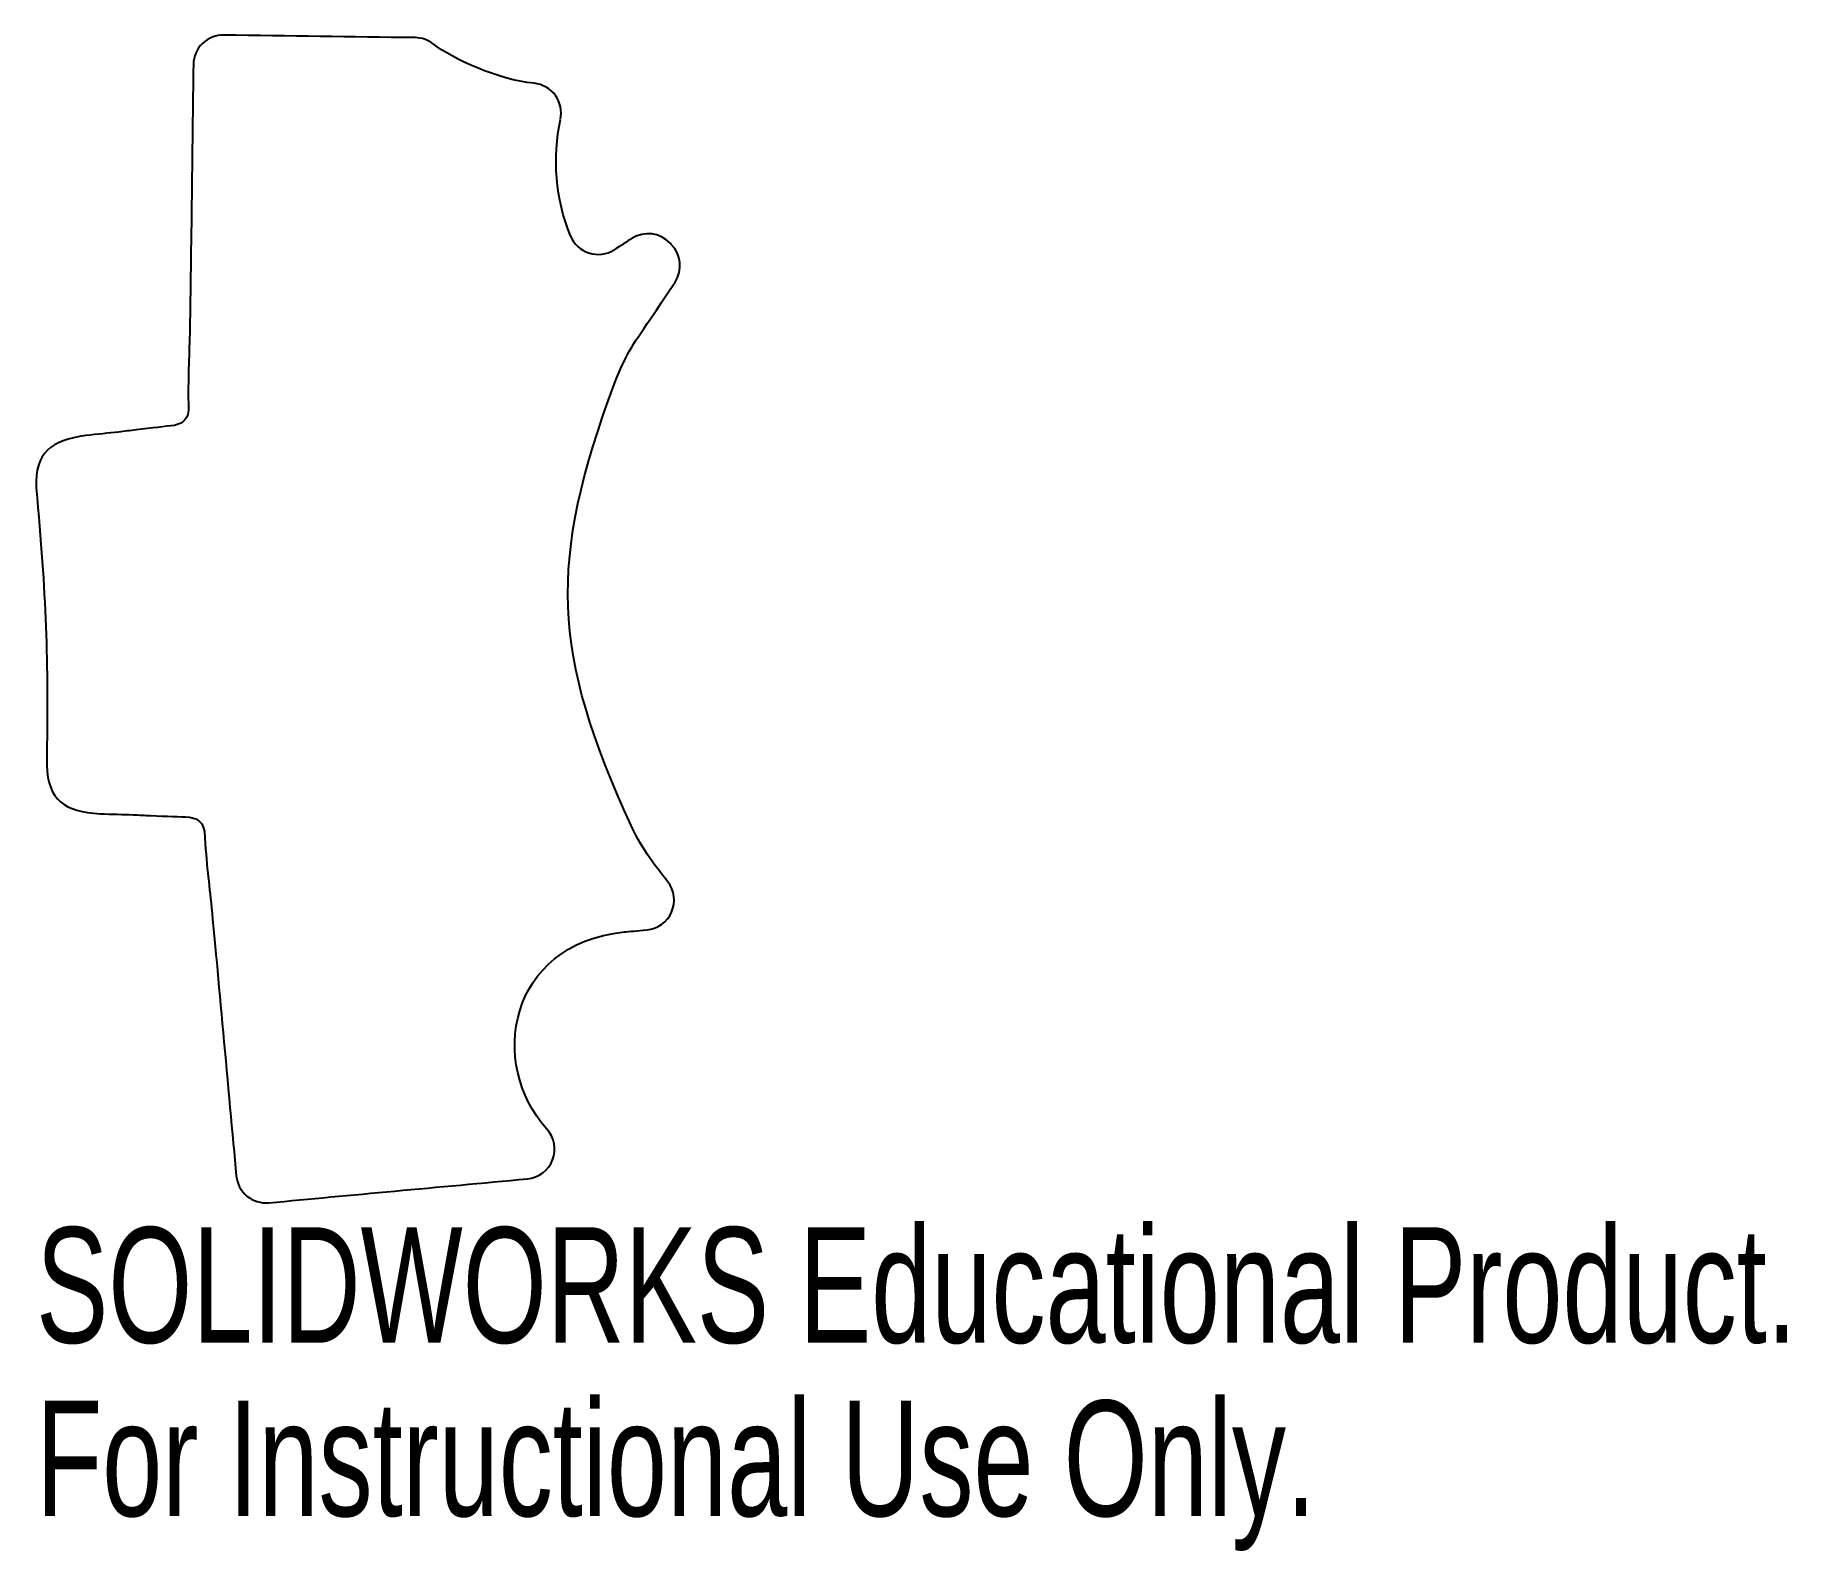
# Model space of a CAD drawing. Header units: millimetres. Extents: x -31.1 to 42.2, y -42.8 to 20.6.
import ezdxf

# ---------------------------------------------------------------- set-up
doc = ezdxf.new("R2010")
doc.units = ezdxf.units.MM
doc.styles.add('SLDTEXTSTYLE0', font='TXT', dxfattribs={"width": 0.7})

msp = doc.modelspace()

# ---------------------------------------------------------------- linework, layer by layer
at = {"color": 7, "linetype": 'Continuous', "lineweight": 25}
for p, q in [((-25.03, 4.337), (-25.296, 4.249)), ((-24.675, -12.139), (-24.403, -12.207))]:
    msp.add_line(p, q, dxfattribs=at)
for centre, start, end in [((-23.257, 19.333), 89.11759, 179.14425), ((-15.238, 19.224), 52.6177, 89.29517), ((-10.368, 17.319), 347.89717, 84.41833), ((-7.572, 12.654), 202.00919, 302.30628), ((-5.474, 11.022), 43.84398, 122.28838), ((-5.393, 10.939), 326.41322, 44.85406), ((-5.641, -15.612), 275.00552, 37.71209), ((-10.642, -26.03), 275.28988, 42.14894), ((-21.467, -27.032), 185.37565, 275.39666)]:
    msp.add_arc(centre, 1.25, start, end, dxfattribs=at)
for points in [[(-15.223, 20.474), (-17.912, 20.508), (-20.475, 20.54), (-23.238, 20.583)], [(-10.246, 18.563), (-11.768, 18.711), (-13.641, 19.576), (-14.479, 20.217)], [(-24.507, 19.351), (-24.555, 16.124), (-24.61, 10.71), (-24.662, 8.095)], [(-8.731, 12.185), (-9.35, 13.717), (-9.492, 15.44), (-9.146, 17.056)], [(-6.142, 12.079), (-6.367, 11.936), (-6.651, 11.757), (-6.904, 11.597)], [(-4.507, 11.821), (-4.529, 11.843), (-4.551, 11.865), (-4.572, 11.888)], [(-5.224, 8.936), (-4.978, 9.306), (-4.687, 9.743), (-4.352, 10.248)], [(-6.886, 6.006), (-6.341, 7.389), (-6.056, 7.686), (-5.224, 8.936)], [(-24.662, 8.095), (-24.686, 7.006), (-24.738, 6.322), (-24.713, 4.899)], [(-6.187, -12.494), (-9.513, -5.253), (-9.659, -1.476), (-6.886, 6.006)], [(-24.713, 4.899), (-24.753, 4.595), (-24.785, 4.532), (-25.03, 4.337)], [(-29.011, 3.827), (-30.481, 3.617), (-31.134, 3.129), (-31.085, 1.634)], [(-27.636, 3.974), (-28.055, 3.927), (-28.514, 3.878), (-29.011, 3.827)], [(-26.907, 4.061), (-27.15, 4.031), (-27.393, 4.002), (-27.636, 3.974)], [(-25.296, 4.249), (-25.697, 4.205), (-26.234, 4.142), (-26.907, 4.061)], [(-31.085, 1.634), (-30.672, -2.851), (-30.573, -5.465), (-30.645, -9.969)], [(-30.645, -9.969), (-30.582, -11.456), (-29.901, -11.9), (-28.412, -11.999)], [(-28.412, -11.999), (-27.908, -12.012), (-27.447, -12.026), (-27.029, -12.042)], [(-27.029, -12.042), (-26.785, -12.052), (-26.541, -12.062), (-26.296, -12.073)], [(-26.296, -12.073), (-25.621, -12.103), (-25.081, -12.126), (-24.675, -12.139)], [(-24.403, -12.207), (-24.15, -12.379), (-24.109, -12.438), (-24.044, -12.745)], [(-24.044, -12.745), (-23.962, -14.163), (-23.855, -14.855), (-23.748, -15.932)], [(-4.652, -14.848), (-5.208, -14.129), (-5.633, -13.639), (-6.187, -12.494)], [(-23.748, -15.932), (-23.514, -18.335), (-23.034, -23.718), (-22.711, -27.149)], [(-6.482, -16.94), (-6.258, -16.921), (-5.941, -16.893), (-5.532, -16.858)], [(-9.716, -25.191), (-12.177, -22.474), (-11.361, -17.468), (-6.482, -16.94)], [(-21.349, -28.276), (-17.948, -27.955), (-14.31, -27.624), (-10.527, -27.275)]]:
    msp.add_open_spline(points, degree=3, dxfattribs=at)

# ---------------------------------------------------------------- texts
at = {"color": 7, "linetype": 'Continuous', "char_height": 4.83362, "attachment_point": 1, "style": 'SLDTEXTSTYLE0'}
for s, insert in [('SOLIDWORKS Educational Product.', (-31.087, -29.301)), ('For Instructional Use Only.', (-31.087, -36.552))]:
    msp.add_mtext(s, dxfattribs=dict(at, insert=insert))

doc.saveas('drawing.dxf')
